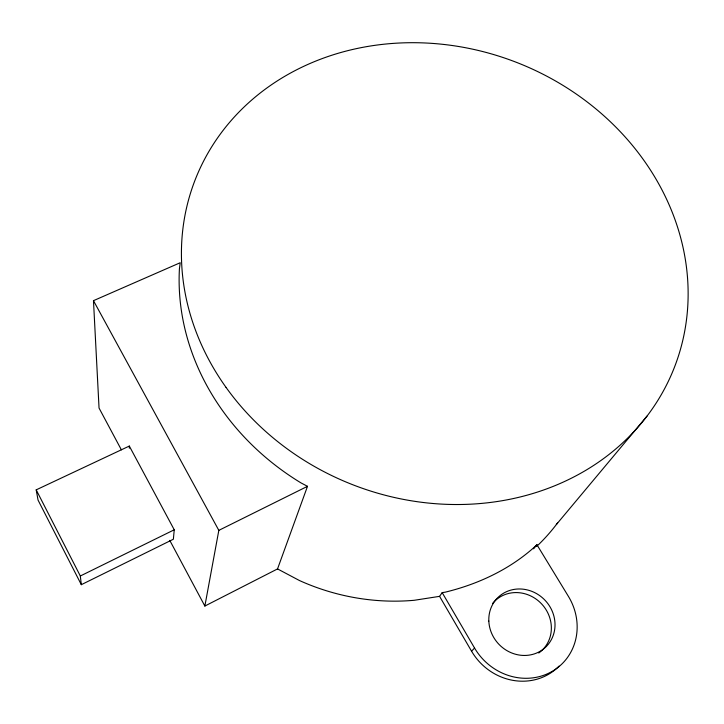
<?xml version="1.0" encoding="UTF-8"?>
<svg xmlns="http://www.w3.org/2000/svg" width="724" height="724" viewBox="0 0 724 724"><rect width="100%" height="100%" fill="white"/><g stroke="black" fill="none" stroke-linecap="round" stroke-linejoin="round"><path stroke-width="1.09" d="M174.24 529.787L173.371 539.226L81.323 584.684L38.046 500.085L36.2 489.858L129.315 446.065L174.24 529.787L80.319 575.996L81.323 584.684M204.865 606.051L218.829 530.366L93.477 300.668L180.213 262.731L179.416 268.93A249.002 220.92 21.7 0 0 301.048 482.935L307.501 486.32L277.536 568.919L204.865 606.051L169.769 540.385M277.536 568.919L299.464 580.539A214.503 196.53 22.3 0 0 414.246 600.286L439.568 596.35L442.183 592.63L445.305 592.151C479.044 583.951 511.434 568.611 536.946 544.774L568.412 596.377A57.576 53.323 46.5 0 1 551.181 671.935A57.576 53.323 46.5 0 1 474.564 648.043L442.183 592.63M533.579 548.819L536.946 544.774M556.34 524.565L647.003 416.119M439.568 596.35L471.568 651.202L474.564 648.043M536.547 546.303L538.774 544.412A214.503 196.53 22.3 0 0 557.661 522.819M218.829 530.366L307.501 486.32M121.379 449.839L99.043 408.055L93.477 300.668M36.2 489.858L80.319 575.996M129.315 446.065L129.315 448.237M559.046 666.107A57.078 52.924 46.8 0 1 471.568 651.202M492.591 603.427A34.128 31.648 46.8 0 1 541.706 604.015A34.128 31.648 46.8 0 1 538.756 653.003M226.051 387.403A257.31 226.494 21.6 0 0 663.51 390.716A257.31 226.494 21.6 0 0 414.789 42.707A257.31 226.494 21.6 0 0 226.051 387.403M488.827 621.074A34.426 31.883 46.5 0 0 539.67 651.555A34.426 31.883 46.5 0 0 537.235 594.006A34.426 31.883 46.5 0 0 488.827 621.074"/></g></svg>
